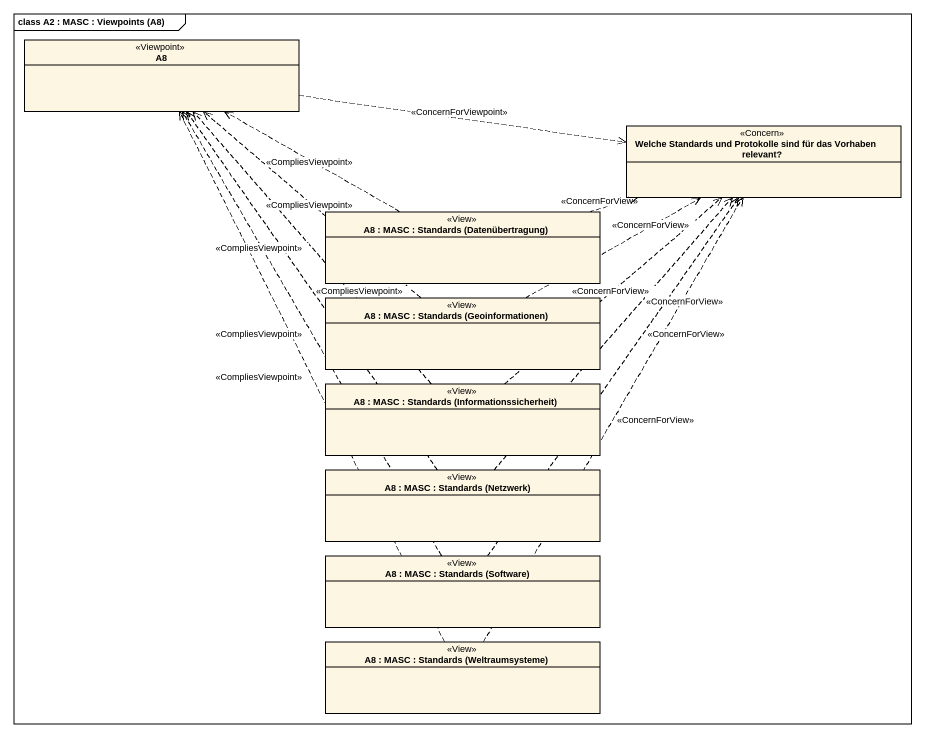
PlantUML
@startuml
mainframe class A2 : MASC : Viewpoints (A8)
hide circle
hide empty members
class A8 <<Viewpoint>>
class "Welche Standards und Protokolle sind für das Vorhaben relevant?" as Welche_Standards_und <<Concern>>
class "A8 : MASC : Standards (Datenübertragung)" as A8_MASC_Standards <<View>>
class "A8 : MASC : Standards (Geoinformationen)" as A8_MASC_Standards_2 <<View>>
class "A8 : MASC : Standards (Informationssicherheit)" as A8_MASC_Standards_3 <<View>>
class "A8 : MASC : Standards (Netzwerk)" as A8_MASC_Standards_Netzwerk <<View>>
class "A8 : MASC : Standards (Software)" as A8_MASC_Standards_Software <<View>>
class "A8 : MASC : Standards (Weltraumsysteme)" as A8_MASC_Standards_4 <<View>>
A8 .right.> Welche_Standards_und : <<ConcernForViewpoint>>
A8_MASC_Standards .left.> A8 : <<CompliesViewpoint>>
A8_MASC_Standards .right.> Welche_Standards_und : <<ConcernForView>>
A8_MASC_Standards_2 .up.> A8 : <<CompliesViewpoint>>
A8_MASC_Standards_2 .right.> Welche_Standards_und : <<ConcernForView>>
A8_MASC_Standards_3 .up.> A8 : <<CompliesViewpoint>>
A8_MASC_Standards_3 .up.> Welche_Standards_und : <<ConcernForView>>
A8_MASC_Standards_Netzwerk .up.> A8 : <<CompliesViewpoint>>
A8_MASC_Standards_Netzwerk .up.> Welche_Standards_und : <<ConcernForView>>
A8_MASC_Standards_Software .up.> A8 : <<CompliesViewpoint>>
A8_MASC_Standards_Software .up.> Welche_Standards_und : <<ConcernForView>>
A8_MASC_Standards_4 .up.> A8 : <<CompliesViewpoint>>
A8_MASC_Standards_4 .up.> Welche_Standards_und : <<ConcernForView>>
@enduml
